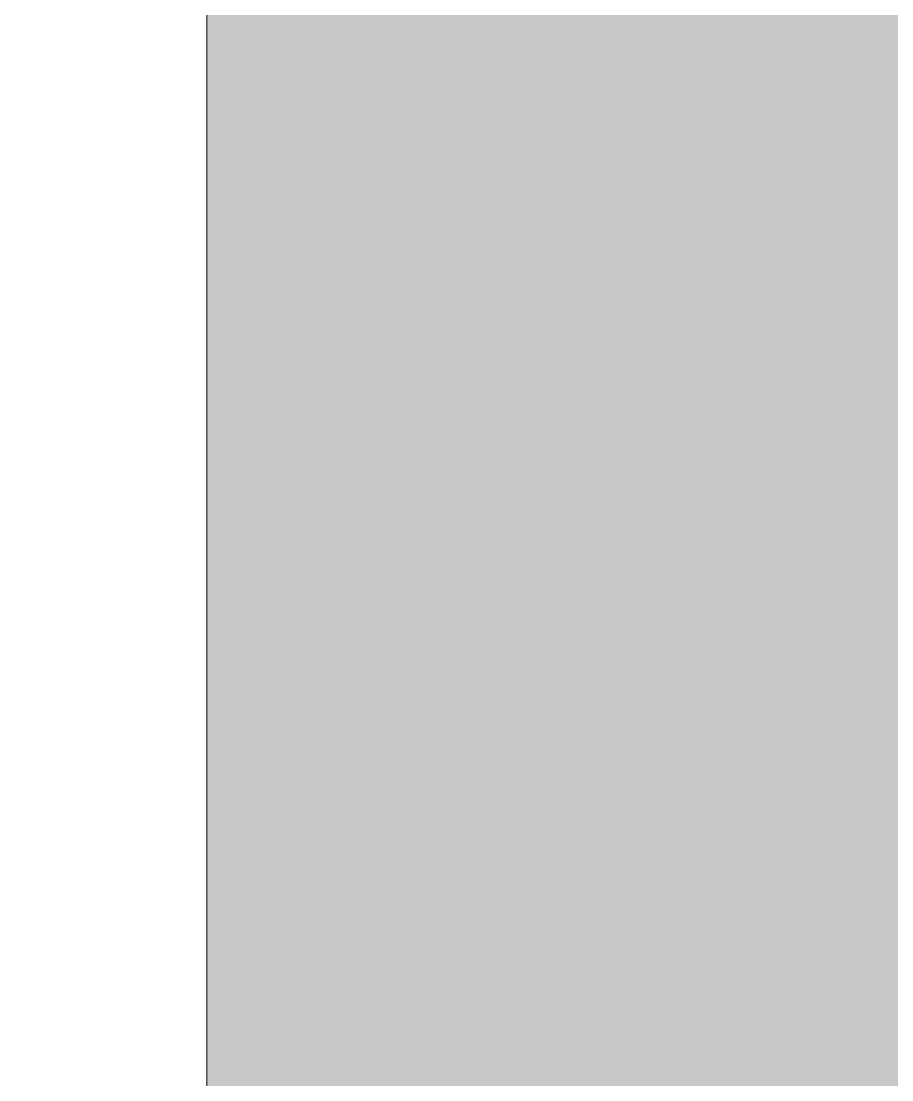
# Model space of a CAD drawing. Header units: inches. Extents: x 20139 to 37433, y -23296 to -20170.
# Drawn here: x 31334.0245 to 31334.3745, y -22545.4903 to -22545.0644 of the extents above; entities that cross this region are included whole.
import ezdxf

# ---------------------------------------------------------------- set-up
doc = ezdxf.new("R2010")
doc.units = ezdxf.units.IN
doc.header["$MEASUREMENT"] = 0
doc.layers.add('I-WALL', color=2, linetype='Continuous', lineweight=9)
doc.layers.add('S-COLS', color=52, linetype='Continuous', lineweight=9)

# ---------------------------------------------------------------- blocks, each defined once
blk = doc.blocks.new('HSS-Hollow Structural Section-Column - HSS6X6X1_4-V88-Level 1')
at = {"layer": 'S-COLS'}
h = blk.add_hatch(dxfattribs=at)
h.set_pattern_fill('FP_24', color=256, style=0, pattern_type=2)
h.set_pattern_definition([(225, (31331.1, -22543.053), (23.758788, -23.758788), []), (225, (31331.1, -22579.053), (23.758788, -23.758788), [])])
h.paths.add_polyline_path([(-2.534, 3), (-2.86351, 2.86351), (-3, 2.534), (-2.69876, 2.69876)], flags=0)
h.paths.add_polyline_path([(2.534, 3), (-2.534, 3), (-2.534, 2.767), (2.534, 2.767)], flags=0)
h.paths.add_polyline_path([(2.534, 3), (2.69876, 2.69876), (3, 2.534), (2.86351, 2.86351)], flags=0)
h.paths.add_polyline_path([(-3, -2.534), (-2.86351, -2.86351), (-2.534, -3), (-2.69876, -2.69876)], flags=0)
h.paths.add_polyline_path([(-2.767, 2.534), (-3, 2.534), (-3, -2.534), (-2.767, -2.534)], flags=0)
h.paths.add_polyline_path([(3, -2.534), (2.69876, -2.69876), (2.534, -3), (2.86351, -2.86351)], flags=0)
h.paths.add_polyline_path([(3, 2.534), (2.767, 2.534), (2.767, -2.534), (3, -2.534)], flags=0)
h.paths.add_polyline_path([(-2.534, -2.767), (-2.534, -3), (2.534, -3), (2.534, -2.767)], flags=0)
at = {"layer": 'S-COLS', "lineweight": 15}
blk.add_line((-3, -2.534), (-3, 2.534), dxfattribs=at)

msp = doc.modelspace()

# ---------------------------------------------------------------- hatches: boundary and pattern name
at = {"layer": 'I-WALL'}
h = msp.add_hatch(color=256, dxfattribs=at)
h.paths.add_polyline_path([(31393.47419, -22545.55281), (31426.97419, -22545.55281), (31426.97419, -22545.05281), (31334.09919, -22545.05281), (31334.09919, -22545.55281), (31392.47419, -22545.55281)], flags=0)
h.paths.add_polyline_path([(31393.47419, -22541.05281), (31426.97419, -22541.05281), (31426.97419, -22540.55281), (31334.09919, -22540.55281), (31334.09919, -22541.05281), (31392.47419, -22541.05281)], flags=0)

# ---------------------------------------------------------------- block references
at = {"layer": 'S-COLS', "rotation": 180}
msp.add_blockref('HSS-Hollow Structural Section-Column - HSS6X6X1_4-V88-Level 1', (31331.09919, -22543.05281), dxfattribs=at)

doc.saveas('drawing.dxf')
